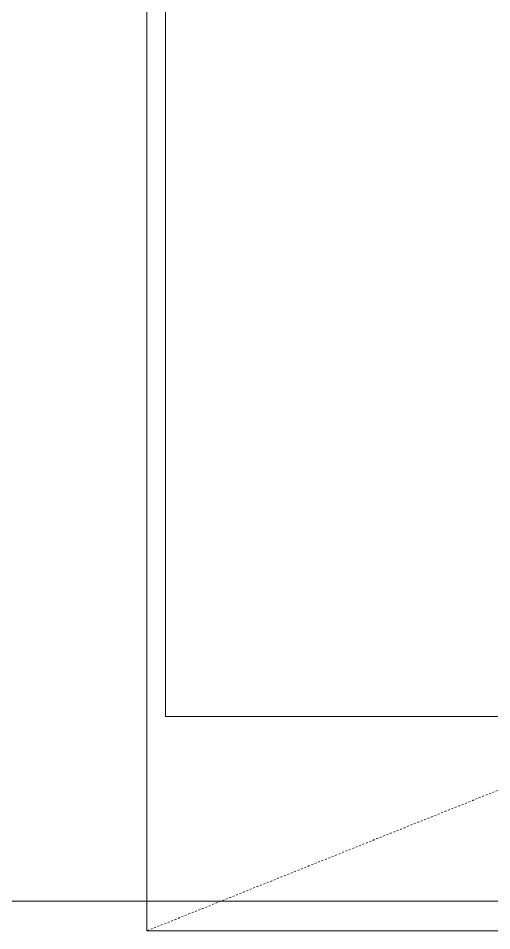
# Model space of a CAD drawing. Header units: millimetres. Extents: x 5356 to 209803, y -16346 to 109894.
# Drawn here: x 94543 to 95314, y 14888 to 16374 of the extents above; entities that cross this region are included whole.
import ezdxf

# ---------------------------------------------------------------- set-up
doc = ezdxf.new("R2010")
doc.units = ezdxf.units.MM
doc.linetypes.add('Dash', pattern=[6, 3, -3])
for name, color, linetype, lineweight in [('C-PRKG', 70, 'Continuous', 9), ('C-PRKG-HDLN', 70, 'Dash', 9), ('G-IMPT', 8, 'Continuous', 9), ('M-EQPM', 50, 'Continuous', 9)]:
    doc.layers.add(name, color=color, linetype=linetype, lineweight=lineweight)

# ---------------------------------------------------------------- blocks, each defined once
blk = doc.blocks.new('BAI XE PCCC - BAI XE PCCC-1477864-TKCS_MB ĐỊNH VỊ MỐC TỌA ĐỘ CÔNG TRÌNH')
at = {"layer": 'C-PRKG'}
for p, q in [((0, 0), (15000, 0)), ((15000, 0), (15000, -6000))]:
    blk.add_line(p, q, dxfattribs=at)
at = {"layer": 'C-PRKG-HDLN'}
blk.add_line((0, -6000), (15000, 0), dxfattribs=at)
blk = doc.blocks.new('TKTC_NAP THAM BE XLNT_260130 - TKTC_XREF_260130_NAP THAM BE XLNT_dwg-3399784-TKCS_MB ĐỊNH VỊ MỐC TỌA ĐỘ CÔNG TRÌNH')
at = {"layer": 'G-IMPT', "flags": 128}
for points in [[(83427.6, 20238.2), (98577.4, 20238.2), (98577.4, 14087.9), (83427.6, 14087.9)], [(92027.7, 19937.9), (95027.4, 19937.9), (95027.4, 14388.2), (92027.7, 14388.2)]]:
    blk.add_lwpolyline(points, close=True, dxfattribs=at)
blk = doc.blocks.new('TKTC_NAP THAM BE XLNT_260130 - NẮP THĂM BỂ XLNT-2335565-TKCS_MB ĐỊNH VỊ MỐC TỌA ĐỘ CÔNG TRÌNH')
blk.add_blockref('TKTC_NAP THAM BE XLNT_260130 - TKTC_XREF_260130_NAP THAM BE XLNT_dwg-3399784-TKCS_MB ĐỊNH VỊ MỐC TỌA ĐỘ CÔNG TRÌNH', (-83427.6, -14087.9))

msp = doc.modelspace()

# ---------------------------------------------------------------- block references
at = {"layer": 'C-PRKG', "rotation": 180}
msp.add_blockref('BAI XE PCCC - BAI XE PCCC-1477864-TKCS_MB ĐỊNH VỊ MỐC TỌA ĐỘ CÔNG TRÌNH', (109752.6, 14888.2), dxfattribs=at)
at = {"layer": 'M-EQPM'}
msp.add_blockref('TKTC_NAP THAM BE XLNT_260130 - NẮP THĂM BỂ XLNT-2335565-TKCS_MB ĐỊNH VỊ MỐC TỌA ĐỘ CÔNG TRÌNH', (86182.6, 14936.6), dxfattribs=at)

doc.saveas('drawing.dxf')
